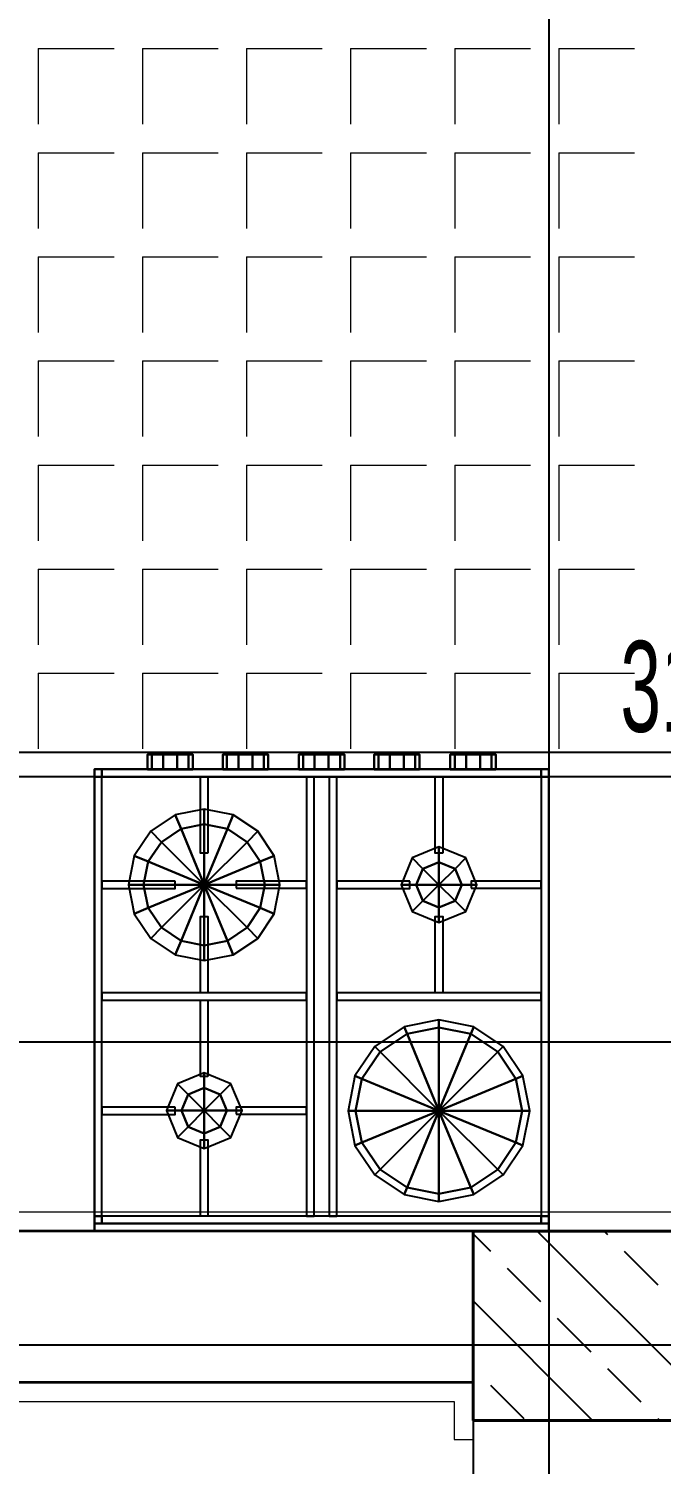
# Model space of a CAD drawing. Header units: inches. Extents: x -7543 to -822, y 102837 to 190349.
# Drawn here: x -831.62961 to -831.61291, y 102837.00227 to 102837.04019 of the extents above; entities that cross this region are included whole.
import ezdxf

# ---------------------------------------------------------------- set-up
doc = ezdxf.new("R2010")
doc.units = ezdxf.units.IN
doc.header["$MEASUREMENT"] = 0
doc.linetypes.add('DASHDOTX2', pattern=[2, 1, -0.5, 0, -0.5])
doc.layers.get('Defpoints').update_dxf_attribs({"lineweight": 25})
for name, color, linetype, lineweight in [('AKS', 1, 'Continuous', 25), ('ICOL', 55, 'Continuous', 25), ('İZ DÜŞÜM', 253, 'Continuous', 20), ('KOLON', 2, 'Continuous', 40), ('SIVA', 150, 'Continuous', 15), ('TARAMA', 8, 'Continuous', 25)]:
    doc.layers.add(name, color=color, linetype=linetype, lineweight=lineweight)
for name, color, linetype, lineweight, true_color in [('DUVAR', 7, 'Continuous', 35, 0xfc4642), ('PENCERE', 7, 'Continuous', 18, 0xffb360), ('TEFRİŞ', 7, 'Continuous', 25, 0x78462c)]:
    doc.layers.add(name, color=color, linetype=linetype, lineweight=lineweight, true_color=true_color)
doc.styles.add('OLCU', font='tromand.shx', dxfattribs={"width": 0.6, "height": 12})

msp = doc.modelspace()

# ---------------------------------------------------------------- linework, layer by layer
at = {"layer": 'AKS', "linetype": 'DASHDOTX2', "ltscale": 10}
for p, q in [((-831.615877, 102837.241781), (-831.615877, 102836.729325)), ((-831.698665, 102837.013431), (-831.328061, 102837.013431)), ((-831.698665, 102837.008431), (-831.328061, 102837.008431)), ((-831.698665, 102837.005431), (-831.328061, 102837.005431))]:
    msp.add_line(p, q, dxfattribs=at)
at = {"layer": 'Defpoints', "color": 4}
for p, q in [((-831.647878, 102837.004431), (-831.617877, 102837.004431)), ((-831.617877, 102837.004431), (-831.617877, 102836.966431))]:
    msp.add_line(p, q, dxfattribs=at)
at = {"layer": 'Defpoints', "color": 6}
for p, q in [((-831.647878, 102837.004431), (-831.617878, 102837.004431)), ((-831.617878, 102837.004431), (-831.617878, 102837.003431)), ((-831.617878, 102837.003431), (-831.575878, 102837.003431))]:
    msp.add_line(p, q, dxfattribs=at)
at = {"layer": 'DUVAR'}
for p, q in [((-831.617877, 102837.008431), (-831.643877, 102837.008431)), ((-831.617877, 102837.008431), (-831.643877, 102837.008431)), ((-831.617877, 102837.004431), (-831.651877, 102837.004431)), ((-831.617877, 102837.004431), (-831.643877, 102837.004431))]:
    msp.add_line(p, q, dxfattribs=at)
at = {"layer": 'ICOL'}
msp.add_line((-831.580877, 102837.021077), (-831.643877, 102837.021077), dxfattribs=at)
at = {"layer": 'İZ DÜŞÜM'}
for p, q in [((-831.629359, 102837.039669), (-831.629359, 102837.037669)), ((-831.629359, 102837.039669), (-831.627359, 102837.039669)), ((-831.626609, 102837.039669), (-831.626609, 102837.037669)), ((-831.626609, 102837.039669), (-831.624609, 102837.039669)), ((-831.623859, 102837.039669), (-831.623859, 102837.037669)), ((-831.623859, 102837.039669), (-831.621859, 102837.039669)), ((-831.621109, 102837.039669), (-831.621109, 102837.037669)), ((-831.621109, 102837.039669), (-831.619109, 102837.039669)), ((-831.618359, 102837.039669), (-831.618359, 102837.037669)), ((-831.618359, 102837.039669), (-831.616359, 102837.039669)), ((-831.615609, 102837.039669), (-831.615609, 102837.037669)), ((-831.615609, 102837.039669), (-831.613609, 102837.039669)), ((-831.629359, 102837.036919), (-831.629359, 102837.034919)), ((-831.629359, 102837.036919), (-831.627359, 102837.036919)), ((-831.626609, 102837.036919), (-831.626609, 102837.034919)), ((-831.626609, 102837.036919), (-831.624609, 102837.036919)), ((-831.623859, 102837.036919), (-831.623859, 102837.034919)), ((-831.623859, 102837.036919), (-831.621859, 102837.036919)), ((-831.621109, 102837.036919), (-831.621109, 102837.034919)), ((-831.621109, 102837.036919), (-831.619109, 102837.036919)), ((-831.618359, 102837.036919), (-831.618359, 102837.034919)), ((-831.618359, 102837.036919), (-831.616359, 102837.036919)), ((-831.615609, 102837.036919), (-831.615609, 102837.034919)), ((-831.615609, 102837.036919), (-831.613609, 102837.036919)), ((-831.629359, 102837.034169), (-831.629359, 102837.032169)), ((-831.629359, 102837.034169), (-831.627359, 102837.034169)), ((-831.626609, 102837.034169), (-831.626609, 102837.032169)), ((-831.626609, 102837.034169), (-831.624609, 102837.034169)), ((-831.623859, 102837.034169), (-831.623859, 102837.032169)), ((-831.623859, 102837.034169), (-831.621859, 102837.034169)), ((-831.621109, 102837.034169), (-831.621109, 102837.032169)), ((-831.621109, 102837.034169), (-831.619109, 102837.034169)), ((-831.618359, 102837.034169), (-831.618359, 102837.032169)), ((-831.618359, 102837.034169), (-831.616359, 102837.034169)), ((-831.615609, 102837.034169), (-831.615609, 102837.032169)), ((-831.615609, 102837.034169), (-831.613609, 102837.034169)), ((-831.629359, 102837.031419), (-831.629359, 102837.029419)), ((-831.629359, 102837.031419), (-831.627359, 102837.031419)), ((-831.626609, 102837.031419), (-831.626609, 102837.029419)), ((-831.626609, 102837.031419), (-831.624609, 102837.031419)), ((-831.623859, 102837.031419), (-831.623859, 102837.029419)), ((-831.623859, 102837.031419), (-831.621859, 102837.031419)), ((-831.621109, 102837.031419), (-831.621109, 102837.029419)), ((-831.621109, 102837.031419), (-831.619109, 102837.031419)), ((-831.618359, 102837.031419), (-831.618359, 102837.029419)), ((-831.618359, 102837.031419), (-831.616359, 102837.031419)), ((-831.615609, 102837.031419), (-831.615609, 102837.029419)), ((-831.615609, 102837.031419), (-831.613609, 102837.031419)), ((-831.629359, 102837.028669), (-831.629359, 102837.026669)), ((-831.629359, 102837.028669), (-831.627359, 102837.028669)), ((-831.626609, 102837.028669), (-831.626609, 102837.026669)), ((-831.626609, 102837.028669), (-831.624609, 102837.028669)), ((-831.623859, 102837.028669), (-831.623859, 102837.026669)), ((-831.623859, 102837.028669), (-831.621859, 102837.028669)), ((-831.621109, 102837.028669), (-831.621109, 102837.026669)), ((-831.621109, 102837.028669), (-831.619109, 102837.028669)), ((-831.618359, 102837.028669), (-831.618359, 102837.026669)), ((-831.618359, 102837.028669), (-831.616359, 102837.028669)), ((-831.615609, 102837.028669), (-831.615609, 102837.026669)), ((-831.615609, 102837.028669), (-831.613609, 102837.028669)), ((-831.629359, 102837.025919), (-831.629359, 102837.023919)), ((-831.629359, 102837.025919), (-831.627359, 102837.025919)), ((-831.626609, 102837.025919), (-831.626609, 102837.023919)), ((-831.626609, 102837.025919), (-831.624609, 102837.025919)), ((-831.623859, 102837.025919), (-831.623859, 102837.023919)), ((-831.623859, 102837.025919), (-831.621859, 102837.025919)), ((-831.621109, 102837.025919), (-831.621109, 102837.023919)), ((-831.621109, 102837.025919), (-831.619109, 102837.025919)), ((-831.618359, 102837.025919), (-831.618359, 102837.023919)), ((-831.618359, 102837.025919), (-831.616359, 102837.025919)), ((-831.615609, 102837.025919), (-831.615609, 102837.023919)), ((-831.615609, 102837.025919), (-831.613609, 102837.025919)), ((-831.629359, 102837.023169), (-831.629359, 102837.021169)), ((-831.629359, 102837.023169), (-831.627359, 102837.023169)), ((-831.626609, 102837.023169), (-831.626609, 102837.021169)), ((-831.626609, 102837.023169), (-831.624609, 102837.023169)), ((-831.623859, 102837.023169), (-831.623859, 102837.021169)), ((-831.623859, 102837.023169), (-831.621859, 102837.023169)), ((-831.621109, 102837.023169), (-831.621109, 102837.021169)), ((-831.621109, 102837.023169), (-831.619109, 102837.023169)), ((-831.618359, 102837.023169), (-831.618359, 102837.021169)), ((-831.618359, 102837.023169), (-831.616359, 102837.023169)), ((-831.615609, 102837.023169), (-831.615609, 102837.021169)), ((-831.615609, 102837.023169), (-831.613609, 102837.023169))]:
    msp.add_line(p, q, dxfattribs=at)
at = {"layer": 'KOLON'}
for p, q in [((-831.580877, 102837.008431), (-831.617877, 102837.008431)), ((-831.617877, 102837.008431), (-831.617877, 102837.003431)), ((-831.617877, 102837.003431), (-831.580877, 102837.003431))]:
    msp.add_line(p, q, dxfattribs=at)
at = {"layer": 'PENCERE'}
for p, q in [((-831.617877, 102837.003431), (-831.617877, 102836.967431)), ((-831.615877, 102837.003431), (-831.615877, 102836.967431))]:
    msp.add_line(p, q, dxfattribs=at)
at = {"layer": 'SIVA'}
for p, q in [((-831.617377, 102837.008931), (-831.643377, 102837.008931)), ((-831.581377, 102837.008931), (-831.618377, 102837.008931)), ((-831.652377, 102837.003931), (-831.618377, 102837.003931)), ((-831.618377, 102837.003931), (-831.618377, 102837.002931)), ((-831.618377, 102837.002931), (-831.617877, 102837.002931))]:
    msp.add_line(p, q, dxfattribs=at)
at = {"layer": 'TARAMA'}
for p, q in [((-831.617877, 102837.008357), (-831.61742, 102837.007899)), ((-831.616183, 102837.008431), (-831.611183, 102837.003431)), ((-831.614415, 102837.008431), (-831.614326, 102837.008341)), ((-831.613884, 102837.007899), (-831.613, 102837.007016)), ((-831.616978, 102837.007457), (-831.616094, 102837.006574)), ((-831.617877, 102837.00659), (-831.614719, 102837.003431)), ((-831.615652, 102837.006132), (-831.614768, 102837.005248)), ((-831.617877, 102837.004822), (-831.617861, 102837.004806)), ((-831.614326, 102837.004806), (-831.613442, 102837.003922)), ((-831.61742, 102837.004364), (-831.616536, 102837.00348)), ((-831.613, 102837.00348), (-831.612951, 102837.003431))]:
    msp.add_line(p, q, dxfattribs=at)
at = {"layer": 'TEFRİŞ'}
msp.add_line((-831.579428, 102837.020431), (-831.643877, 102837.020431), dxfattribs=at)
for points in [[(-831.62636, 102837.021025, -0.001645), (-831.626474, 102837.021025, -0.001998), (-831.625874, 102837.021023, -0.001998)], [(-831.626474, 102837.021025, -0.001998), (-831.62636, 102837.021025, -0.002351), (-831.625874, 102837.021023, -0.001998)], [(-831.62636, 102837.020623, -0.001645), (-831.626474, 102837.020623, -0.001998), (-831.626474, 102837.021023, -0.001998), (-831.62636, 102837.021023, -0.001645)], [(-831.626474, 102837.020623, -0.001998), (-831.62636, 102837.020623, -0.002351), (-831.62636, 102837.021023, -0.002351), (-831.626474, 102837.021023, -0.001998)], [(-831.62606, 102837.021025, -0.001427), (-831.62636, 102837.021025, -0.001645), (-831.625874, 102837.021023, -0.001998)], [(-831.62636, 102837.021025, -0.002351), (-831.62606, 102837.021025, -0.002569), (-831.625874, 102837.021023, -0.001998)], [(-831.62606, 102837.020623, -0.001427), (-831.62636, 102837.020623, -0.001645), (-831.62636, 102837.021023, -0.001645), (-831.62606, 102837.021023, -0.001427)], [(-831.62636, 102837.020623, -0.002351), (-831.62606, 102837.020623, -0.002569), (-831.62606, 102837.021023, -0.002569), (-831.62636, 102837.021023, -0.002351)], [(-831.625689, 102837.021025, -0.001427), (-831.62606, 102837.021025, -0.001427), (-831.625874, 102837.021023, -0.001998)], [(-831.62606, 102837.021025, -0.002569), (-831.625689, 102837.021025, -0.002569), (-831.625874, 102837.021023, -0.001998)], [(-831.625689, 102837.020623, -0.001427), (-831.62606, 102837.020623, -0.001427), (-831.62606, 102837.021023, -0.001427), (-831.625689, 102837.021023, -0.001427)], [(-831.62606, 102837.020623, -0.002569), (-831.625689, 102837.020623, -0.002569), (-831.625689, 102837.021023, -0.002569), (-831.62606, 102837.021023, -0.002569)], [(-831.625274, 102837.021025, -0.001998), (-831.625389, 102837.021025, -0.001645), (-831.625874, 102837.021023, -0.001998)], [(-831.625389, 102837.021025, -0.001645), (-831.625689, 102837.021025, -0.001427), (-831.625874, 102837.021023, -0.001998)], [(-831.625689, 102837.021025, -0.002569), (-831.625389, 102837.021025, -0.002351), (-831.625874, 102837.021023, -0.001998)], [(-831.625389, 102837.021025, -0.002351), (-831.625274, 102837.021025, -0.001998), (-831.625874, 102837.021023, -0.001998)], [(-831.625389, 102837.020623, -0.001645), (-831.625689, 102837.020623, -0.001427), (-831.625689, 102837.021023, -0.001427), (-831.625389, 102837.021023, -0.001645)], [(-831.625689, 102837.020623, -0.002569), (-831.625389, 102837.020623, -0.002351), (-831.625389, 102837.021023, -0.002351), (-831.625689, 102837.021023, -0.002569)], [(-831.625274, 102837.020623, -0.001998), (-831.625389, 102837.020623, -0.001645), (-831.625389, 102837.021023, -0.001645), (-831.625274, 102837.021023, -0.001998)], [(-831.625389, 102837.020623, -0.002351), (-831.625274, 102837.020623, -0.001998), (-831.625274, 102837.021023, -0.001998), (-831.625389, 102837.021023, -0.002351)], [(-831.624375, 102837.021025, -0.001645), (-831.624489, 102837.021025, -0.001998), (-831.623889, 102837.021023, -0.001998)], [(-831.624489, 102837.021025, -0.001998), (-831.624375, 102837.021025, -0.002351), (-831.623889, 102837.021023, -0.001998)], [(-831.624375, 102837.020623, -0.001645), (-831.624489, 102837.020623, -0.001998), (-831.624489, 102837.021023, -0.001998), (-831.624375, 102837.021023, -0.001645)], [(-831.624489, 102837.020623, -0.001998), (-831.624375, 102837.020623, -0.002351), (-831.624375, 102837.021023, -0.002351), (-831.624489, 102837.021023, -0.001998)], [(-831.624075, 102837.021025, -0.001427), (-831.624375, 102837.021025, -0.001645), (-831.623889, 102837.021023, -0.001998)], [(-831.624375, 102837.021025, -0.002351), (-831.624075, 102837.021025, -0.002569), (-831.623889, 102837.021023, -0.001998)], [(-831.624075, 102837.020623, -0.001427), (-831.624375, 102837.020623, -0.001645), (-831.624375, 102837.021023, -0.001645), (-831.624075, 102837.021023, -0.001427)], [(-831.624375, 102837.020623, -0.002351), (-831.624075, 102837.020623, -0.002569), (-831.624075, 102837.021023, -0.002569), (-831.624375, 102837.021023, -0.002351)], [(-831.623704, 102837.021025, -0.001427), (-831.624075, 102837.021025, -0.001427), (-831.623889, 102837.021023, -0.001998)], [(-831.624075, 102837.021025, -0.002569), (-831.623704, 102837.021025, -0.002569), (-831.623889, 102837.021023, -0.001998)], [(-831.623704, 102837.020623, -0.001427), (-831.624075, 102837.020623, -0.001427), (-831.624075, 102837.021023, -0.001427), (-831.623704, 102837.021023, -0.001427)], [(-831.624075, 102837.020623, -0.002569), (-831.623704, 102837.020623, -0.002569), (-831.623704, 102837.021023, -0.002569), (-831.624075, 102837.021023, -0.002569)], [(-831.623289, 102837.021025, -0.001998), (-831.623404, 102837.021025, -0.001645), (-831.623889, 102837.021023, -0.001998)], [(-831.623404, 102837.021025, -0.001645), (-831.623704, 102837.021025, -0.001427), (-831.623889, 102837.021023, -0.001998)], [(-831.623704, 102837.021025, -0.002569), (-831.623404, 102837.021025, -0.002351), (-831.623889, 102837.021023, -0.001998)], [(-831.623404, 102837.021025, -0.002351), (-831.623289, 102837.021025, -0.001998), (-831.623889, 102837.021023, -0.001998)], [(-831.623404, 102837.020623, -0.001645), (-831.623704, 102837.020623, -0.001427), (-831.623704, 102837.021023, -0.001427), (-831.623404, 102837.021023, -0.001645)], [(-831.623704, 102837.020623, -0.002569), (-831.623404, 102837.020623, -0.002351), (-831.623404, 102837.021023, -0.002351), (-831.623704, 102837.021023, -0.002569)], [(-831.623289, 102837.020623, -0.001998), (-831.623404, 102837.020623, -0.001645), (-831.623404, 102837.021023, -0.001645), (-831.623289, 102837.021023, -0.001998)], [(-831.623404, 102837.020623, -0.002351), (-831.623289, 102837.020623, -0.001998), (-831.623289, 102837.021023, -0.001998), (-831.623404, 102837.021023, -0.002351)], [(-831.622361, 102837.021025, -0.001645), (-831.622475, 102837.021025, -0.001998), (-831.621875, 102837.021023, -0.001998)], [(-831.622475, 102837.021025, -0.001998), (-831.622361, 102837.021025, -0.002351), (-831.621875, 102837.021023, -0.001998)], [(-831.622361, 102837.020623, -0.001645), (-831.622475, 102837.020623, -0.001998), (-831.622475, 102837.021023, -0.001998), (-831.622361, 102837.021023, -0.001645)], [(-831.622475, 102837.020623, -0.001998), (-831.622361, 102837.020623, -0.002351), (-831.622361, 102837.021023, -0.002351), (-831.622475, 102837.021023, -0.001998)], [(-831.622061, 102837.021025, -0.001427), (-831.622361, 102837.021025, -0.001645), (-831.621875, 102837.021023, -0.001998)], [(-831.622361, 102837.021025, -0.002351), (-831.622061, 102837.021025, -0.002569), (-831.621875, 102837.021023, -0.001998)], [(-831.622061, 102837.020623, -0.001427), (-831.622361, 102837.020623, -0.001645), (-831.622361, 102837.021023, -0.001645), (-831.622061, 102837.021023, -0.001427)], [(-831.622361, 102837.020623, -0.002351), (-831.622061, 102837.020623, -0.002569), (-831.622061, 102837.021023, -0.002569), (-831.622361, 102837.021023, -0.002351)], [(-831.62169, 102837.021025, -0.001427), (-831.622061, 102837.021025, -0.001427), (-831.621875, 102837.021023, -0.001998)], [(-831.622061, 102837.021025, -0.002569), (-831.62169, 102837.021025, -0.002569), (-831.621875, 102837.021023, -0.001998)], [(-831.62169, 102837.020623, -0.001427), (-831.622061, 102837.020623, -0.001427), (-831.622061, 102837.021023, -0.001427), (-831.62169, 102837.021023, -0.001427)], [(-831.622061, 102837.020623, -0.002569), (-831.62169, 102837.020623, -0.002569), (-831.62169, 102837.021023, -0.002569), (-831.622061, 102837.021023, -0.002569)], [(-831.621275, 102837.021025, -0.001998), (-831.62139, 102837.021025, -0.001645), (-831.621875, 102837.021023, -0.001998)], [(-831.62139, 102837.021025, -0.001645), (-831.62169, 102837.021025, -0.001427), (-831.621875, 102837.021023, -0.001998)], [(-831.62169, 102837.021025, -0.002569), (-831.62139, 102837.021025, -0.002351), (-831.621875, 102837.021023, -0.001998)], [(-831.62139, 102837.021025, -0.002351), (-831.621275, 102837.021025, -0.001998), (-831.621875, 102837.021023, -0.001998)], [(-831.62139, 102837.020623, -0.001645), (-831.62169, 102837.020623, -0.001427), (-831.62169, 102837.021023, -0.001427), (-831.62139, 102837.021023, -0.001645)], [(-831.62169, 102837.020623, -0.002569), (-831.62139, 102837.020623, -0.002351), (-831.62139, 102837.021023, -0.002351), (-831.62169, 102837.021023, -0.002569)], [(-831.621275, 102837.020623, -0.001998), (-831.62139, 102837.020623, -0.001645), (-831.62139, 102837.021023, -0.001645), (-831.621275, 102837.021023, -0.001998)], [(-831.62139, 102837.020623, -0.002351), (-831.621275, 102837.020623, -0.001998), (-831.621275, 102837.021023, -0.001998), (-831.62139, 102837.021023, -0.002351)], [(-831.620376, 102837.021025, -0.001645), (-831.620491, 102837.021025, -0.001998), (-831.619891, 102837.021023, -0.001998)], [(-831.620491, 102837.021025, -0.001998), (-831.620376, 102837.021025, -0.002351), (-831.619891, 102837.021023, -0.001998)], [(-831.620376, 102837.020623, -0.001645), (-831.620491, 102837.020623, -0.001998), (-831.620491, 102837.021023, -0.001998), (-831.620376, 102837.021023, -0.001645)], [(-831.620491, 102837.020623, -0.001998), (-831.620376, 102837.020623, -0.002351), (-831.620376, 102837.021023, -0.002351), (-831.620491, 102837.021023, -0.001998)], [(-831.620076, 102837.021025, -0.001427), (-831.620376, 102837.021025, -0.001645), (-831.619891, 102837.021023, -0.001998)], [(-831.620376, 102837.021025, -0.002351), (-831.620076, 102837.021025, -0.002569), (-831.619891, 102837.021023, -0.001998)], [(-831.620076, 102837.020623, -0.001427), (-831.620376, 102837.020623, -0.001645), (-831.620376, 102837.021023, -0.001645), (-831.620076, 102837.021023, -0.001427)], [(-831.620376, 102837.020623, -0.002351), (-831.620076, 102837.020623, -0.002569), (-831.620076, 102837.021023, -0.002569), (-831.620376, 102837.021023, -0.002351)], [(-831.619705, 102837.021025, -0.001427), (-831.620076, 102837.021025, -0.001427), (-831.619891, 102837.021023, -0.001998)], [(-831.620076, 102837.021025, -0.002569), (-831.619705, 102837.021025, -0.002569), (-831.619891, 102837.021023, -0.001998)], [(-831.619705, 102837.020623, -0.001427), (-831.620076, 102837.020623, -0.001427), (-831.620076, 102837.021023, -0.001427), (-831.619705, 102837.021023, -0.001427)], [(-831.620076, 102837.020623, -0.002569), (-831.619705, 102837.020623, -0.002569), (-831.619705, 102837.021023, -0.002569), (-831.620076, 102837.021023, -0.002569)], [(-831.619291, 102837.021025, -0.001998), (-831.619405, 102837.021025, -0.001645), (-831.619891, 102837.021023, -0.001998)], [(-831.619405, 102837.021025, -0.001645), (-831.619705, 102837.021025, -0.001427), (-831.619891, 102837.021023, -0.001998)], [(-831.619705, 102837.021025, -0.002569), (-831.619405, 102837.021025, -0.002351), (-831.619891, 102837.021023, -0.001998)], [(-831.619405, 102837.021025, -0.002351), (-831.619291, 102837.021025, -0.001998), (-831.619891, 102837.021023, -0.001998)], [(-831.619405, 102837.020623, -0.001645), (-831.619705, 102837.020623, -0.001427), (-831.619705, 102837.021023, -0.001427), (-831.619405, 102837.021023, -0.001645)], [(-831.619705, 102837.020623, -0.002569), (-831.619405, 102837.020623, -0.002351), (-831.619405, 102837.021023, -0.002351), (-831.619705, 102837.021023, -0.002569)], [(-831.619291, 102837.020623, -0.001998), (-831.619405, 102837.020623, -0.001645), (-831.619405, 102837.021023, -0.001645), (-831.619291, 102837.021023, -0.001998)], [(-831.619405, 102837.020623, -0.002351), (-831.619291, 102837.020623, -0.001998), (-831.619291, 102837.021023, -0.001998), (-831.619405, 102837.021023, -0.002351)], [(-831.618362, 102837.021025, -0.001645), (-831.618477, 102837.021025, -0.001998), (-831.617877, 102837.021023, -0.001998)], [(-831.618477, 102837.021025, -0.001998), (-831.618362, 102837.021025, -0.002351), (-831.617877, 102837.021023, -0.001998)], [(-831.618362, 102837.020623, -0.001645), (-831.618477, 102837.020623, -0.001998), (-831.618477, 102837.021023, -0.001998), (-831.618362, 102837.021023, -0.001645)], [(-831.618477, 102837.020623, -0.001998), (-831.618362, 102837.020623, -0.002351), (-831.618362, 102837.021023, -0.002351), (-831.618477, 102837.021023, -0.001998)], [(-831.618062, 102837.021025, -0.001427), (-831.618362, 102837.021025, -0.001645), (-831.617877, 102837.021023, -0.001998)], [(-831.618362, 102837.021025, -0.002351), (-831.618062, 102837.021025, -0.002569), (-831.617877, 102837.021023, -0.001998)], [(-831.618062, 102837.020623, -0.001427), (-831.618362, 102837.020623, -0.001645), (-831.618362, 102837.021023, -0.001645), (-831.618062, 102837.021023, -0.001427)], [(-831.618362, 102837.020623, -0.002351), (-831.618062, 102837.020623, -0.002569), (-831.618062, 102837.021023, -0.002569), (-831.618362, 102837.021023, -0.002351)], [(-831.617691, 102837.021025, -0.001427), (-831.618062, 102837.021025, -0.001427), (-831.617877, 102837.021023, -0.001998)], [(-831.618062, 102837.021025, -0.002569), (-831.617691, 102837.021025, -0.002569), (-831.617877, 102837.021023, -0.001998)], [(-831.617691, 102837.020623, -0.001427), (-831.618062, 102837.020623, -0.001427), (-831.618062, 102837.021023, -0.001427), (-831.617691, 102837.021023, -0.001427)], [(-831.618062, 102837.020623, -0.002569), (-831.617691, 102837.020623, -0.002569), (-831.617691, 102837.021023, -0.002569), (-831.618062, 102837.021023, -0.002569)], [(-831.617277, 102837.021025, -0.001998), (-831.617391, 102837.021025, -0.001645), (-831.617877, 102837.021023, -0.001998)], [(-831.617391, 102837.021025, -0.001645), (-831.617691, 102837.021025, -0.001427), (-831.617877, 102837.021023, -0.001998)], [(-831.617691, 102837.021025, -0.002569), (-831.617391, 102837.021025, -0.002351), (-831.617877, 102837.021023, -0.001998)], [(-831.617391, 102837.021025, -0.002351), (-831.617277, 102837.021025, -0.001998), (-831.617877, 102837.021023, -0.001998)], [(-831.617391, 102837.020623, -0.001645), (-831.617691, 102837.020623, -0.001427), (-831.617691, 102837.021023, -0.001427), (-831.617391, 102837.021023, -0.001645)], [(-831.617691, 102837.020623, -0.002569), (-831.617391, 102837.020623, -0.002351), (-831.617391, 102837.021023, -0.002351), (-831.617691, 102837.021023, -0.002569)], [(-831.617277, 102837.020623, -0.001998), (-831.617391, 102837.020623, -0.001645), (-831.617391, 102837.021023, -0.001645), (-831.617277, 102837.021023, -0.001998)], [(-831.617391, 102837.020623, -0.002351), (-831.617277, 102837.020623, -0.001998), (-831.617277, 102837.021023, -0.001998), (-831.617391, 102837.021023, -0.002351)], [(-831.615877, 102837.020631, 0.0004), (-831.627877, 102837.020631, 0.0004), (-831.627877, 102837.020431, 0.0004), (-831.615877, 102837.020431, 0.0004)], [(-831.615877, 102837.020631, -0.0041), (-831.615877, 102837.020631, -0.0039), (-831.627877, 102837.020631, -0.0039), (-831.627877, 102837.020631, -0.0041)], [(-831.615877, 102837.020631, -0.0011), (-831.615877, 102837.020631, -0.0009), (-831.627877, 102837.020631, -0.0009), (-831.627877, 102837.020631, -0.0011)], [(-831.627877, 102837.020631), (-831.627877, 102837.020631, -0.001), (-831.615877, 102837.020631, -0.001), (-831.615877, 102837.020631)], [(-831.627877, 102837.020631, -0.001), (-831.627877, 102837.020631, -0.001), (-831.615877, 102837.020631, -0.001)], [(-831.615877, 102837.008631, -0.001), (-831.615877, 102837.020631, -0.001), (-831.627877, 102837.020631, -0.001), (-831.627877, 102837.008631, -0.001)], [(-831.627877, 102837.008631, -0.001), (-831.627877, 102837.020631, -0.001), (-831.627877, 102837.020631), (-831.627877, 102837.008631)], [(-831.627877, 102837.008631), (-831.627877, 102837.020631), (-831.615877, 102837.020631), (-831.615877, 102837.008631)], [(-831.627877, 102837.020631, -0.001), (-831.627877, 102837.020631, -0.004), (-831.615877, 102837.020631, -0.004), (-831.615877, 102837.020631, -0.001)], [(-831.627877, 102837.020631, -0.004), (-831.627877, 102837.020631, -0.004), (-831.615877, 102837.020631, -0.004)], [(-831.615877, 102837.008631, -0.004), (-831.615877, 102837.020631, -0.004), (-831.627877, 102837.020631, -0.004), (-831.627877, 102837.008631, -0.004)], [(-831.627877, 102837.008631, -0.004), (-831.627877, 102837.020631, -0.004), (-831.627877, 102837.020631, -0.001), (-831.627877, 102837.008631, -0.001)], [(-831.627877, 102837.008631, -0.001), (-831.627877, 102837.020631, -0.001), (-831.615877, 102837.020631, -0.001), (-831.615877, 102837.008631, -0.001)], [(-831.627877, 102837.020631, -0.016), (-831.627877, 102837.020631, -0.017), (-831.615877, 102837.020631, -0.017), (-831.615877, 102837.020631, -0.016)], [(-831.627877, 102837.020631, -0.017), (-831.627877, 102837.020631, -0.017), (-831.615877, 102837.020631, -0.017)], [(-831.615877, 102837.008631, -0.017), (-831.615877, 102837.020631, -0.017), (-831.627877, 102837.020631, -0.017), (-831.627877, 102837.008631, -0.017)], [(-831.627877, 102837.008631, -0.017), (-831.627877, 102837.020631, -0.017), (-831.627877, 102837.020631, -0.016), (-831.627877, 102837.008631, -0.016)], [(-831.627877, 102837.008631, -0.016), (-831.627877, 102837.020631, -0.016), (-831.615877, 102837.020631, -0.016), (-831.615877, 102837.008631, -0.016)], [(-831.627877, 102837.020631, -0.004), (-831.627877, 102837.020631, -0.016), (-831.615877, 102837.020631, -0.016), (-831.615877, 102837.020631, -0.004)], [(-831.627877, 102837.020631, -0.016), (-831.627877, 102837.020631, -0.016), (-831.615877, 102837.020631, -0.016)], [(-831.615877, 102837.008631, -0.016), (-831.615877, 102837.020631, -0.016), (-831.627877, 102837.020631, -0.016), (-831.627877, 102837.008631, -0.016)], [(-831.627877, 102837.008631, -0.016), (-831.627877, 102837.020631, -0.016), (-831.627877, 102837.020631, -0.004), (-831.627877, 102837.008631, -0.004)], [(-831.627877, 102837.008631, -0.004), (-831.627877, 102837.020631, -0.004), (-831.615877, 102837.020631, -0.004), (-831.615877, 102837.008631, -0.004)], [(-831.627877, 102837.020631, 0.0004), (-831.627877, 102837.020631), (-831.627677, 102837.020631), (-831.627677, 102837.020631, 0.0004)], [(-831.627877, 102837.020631), (-831.627877, 102837.020631), (-831.627677, 102837.020631)], [(-831.627677, 102837.020431), (-831.627677, 102837.020631), (-831.627877, 102837.020631), (-831.627877, 102837.020431)], [(-831.627877, 102837.020431), (-831.627877, 102837.020631), (-831.627877, 102837.020631, 0.0004), (-831.627877, 102837.020431, 0.0004)], [(-831.627877, 102837.020431, 0.0004), (-831.627877, 102837.020631, 0.0004), (-831.627677, 102837.020631, 0.0004), (-831.627677, 102837.020431, 0.0004)], [(-831.627677, 102837.020431, 0.0004), (-831.627877, 102837.020431, 0.0004), (-831.627877, 102837.008831, 0.0004), (-831.627677, 102837.008831, 0.0004)], [(-831.627677, 102837.020431, 0.0004), (-831.627677, 102837.020431), (-831.627877, 102837.020431), (-831.627877, 102837.020431, 0.0004)], [(-831.627877, 102837.020431, 0.0004), (-831.627877, 102837.020431), (-831.627877, 102837.020431, 0.0004)], [(-831.627877, 102837.020431, 0.0004), (-831.627877, 102837.020431, 0.0004), (-831.627677, 102837.020431, 0.0004)], [(-831.627677, 102837.020631, 0.0004), (-831.627677, 102837.020631), (-831.627677, 102837.020431), (-831.627677, 102837.020431, 0.0004)], [(-831.627677, 102837.020631), (-831.627677, 102837.020631), (-831.627677, 102837.020631), (-831.627677, 102837.020431)], [(-831.624877, 102837.018418, 0.0004), (-831.625078, 102837.018418, 0.0004), (-831.625078, 102837.020431, 0.0004), (-831.624877, 102837.020431, 0.0004)], [(-831.622077, 102837.020431, 0.0004), (-831.622277, 102837.020431, 0.0004), (-831.622277, 102837.008831, 0.0004), (-831.622077, 102837.008831, 0.0004)], [(-831.621477, 102837.020431, 0.0004), (-831.621677, 102837.020431, 0.0004), (-831.621677, 102837.008831, 0.0004), (-831.621477, 102837.008831, 0.0004)], [(-831.618677, 102837.018418, 0.0004), (-831.618878, 102837.018418, 0.0004), (-831.618878, 102837.020431, 0.0004), (-831.618677, 102837.020431, 0.0004)], [(-831.616077, 102837.020631, 0.0004), (-831.616077, 102837.020631), (-831.615877, 102837.020631), (-831.615877, 102837.020631, 0.0004)], [(-831.616077, 102837.020631), (-831.616077, 102837.020631), (-831.615877, 102837.020631)], [(-831.615877, 102837.020431), (-831.615877, 102837.020631), (-831.616077, 102837.020631), (-831.616077, 102837.020431)], [(-831.616077, 102837.020431), (-831.616077, 102837.020631), (-831.616077, 102837.020631, 0.0004), (-831.616077, 102837.020431, 0.0004)], [(-831.616077, 102837.020431, 0.0004), (-831.616077, 102837.020631, 0.0004), (-831.615877, 102837.020631, 0.0004), (-831.615877, 102837.020431, 0.0004)], [(-831.615877, 102837.020431, 0.0004), (-831.616077, 102837.020431, 0.0004), (-831.616077, 102837.008831, 0.0004), (-831.615877, 102837.008831, 0.0004)], [(-831.615877, 102837.020431, 0.0004), (-831.615877, 102837.020431), (-831.616077, 102837.020431), (-831.616077, 102837.020431, 0.0004)], [(-831.616077, 102837.020431, 0.0004), (-831.616077, 102837.020431), (-831.616077, 102837.020431, 0.0004)], [(-831.616077, 102837.020431, 0.0004), (-831.616077, 102837.020431, 0.0004), (-831.615877, 102837.020431, 0.0004)], [(-831.615877, 102837.020631), (-831.615877, 102837.020631, -0.001), (-831.615877, 102837.008631, -0.001), (-831.615877, 102837.008631)], [(-831.615877, 102837.020631, -0.001), (-831.615877, 102837.020631, -0.001), (-831.615877, 102837.020631, -0.001), (-831.615877, 102837.008631, -0.001)], [(-831.615877, 102837.020631, -0.001), (-831.615877, 102837.020631, -0.004), (-831.615877, 102837.008631, -0.004), (-831.615877, 102837.008631, -0.001)], [(-831.615877, 102837.020631, -0.004), (-831.615877, 102837.020631, -0.004), (-831.615877, 102837.020631, -0.004), (-831.615877, 102837.008631, -0.004)], [(-831.615877, 102837.020631, -0.016), (-831.615877, 102837.020631, -0.017), (-831.615877, 102837.008631, -0.017), (-831.615877, 102837.008631, -0.016)], [(-831.615877, 102837.020631, -0.017), (-831.615877, 102837.020631, -0.017), (-831.615877, 102837.020631, -0.017), (-831.615877, 102837.008631, -0.017)], [(-831.615877, 102837.020631, -0.004), (-831.615877, 102837.020631, -0.016), (-831.615877, 102837.008631, -0.016), (-831.615877, 102837.008631, -0.004)], [(-831.615877, 102837.020631, -0.016), (-831.615877, 102837.020631, -0.016), (-831.615877, 102837.020631, -0.016), (-831.615877, 102837.008631, -0.016)], [(-831.615877, 102837.020631, 0.0004), (-831.615877, 102837.020631), (-831.615877, 102837.020431), (-831.615877, 102837.020431, 0.0004)], [(-831.615877, 102837.020631), (-831.615877, 102837.020631), (-831.615877, 102837.020631), (-831.615877, 102837.020431)], [(-831.624976, 102837.01958, 0), (-831.625741, 102837.019428, 0), (-831.625588, 102837.019058, 0.0004), (-831.624976, 102837.01918, 0.0004)], [(-831.624211, 102837.019428, 0), (-831.624976, 102837.01958, 0), (-831.624976, 102837.01918, 0.0004), (-831.624364, 102837.019058, 0.0004)], [(-831.625741, 102837.019428, 0), (-831.62639, 102837.018994, 0), (-831.626107, 102837.018711, 0.0004), (-831.625588, 102837.019058, 0.0004)], [(-831.624976, 102837.01918, 0.000398), (-831.625588, 102837.019058, 0.000398), (-831.624976, 102837.01758, 0.0004)], [(-831.624364, 102837.019058, 0.000398), (-831.624976, 102837.01918, 0.000398), (-831.624976, 102837.01758, 0.0004)], [(-831.623562, 102837.018994, 0), (-831.624211, 102837.019428, 0), (-831.624364, 102837.019058, 0.0004), (-831.623845, 102837.018711, 0.0004)], [(-831.62639, 102837.018994, 0), (-831.626824, 102837.018345, 0), (-831.626454, 102837.018192, 0.0004), (-831.626107, 102837.018711, 0.0004)], [(-831.625588, 102837.019058, 0.000398), (-831.626107, 102837.018711, 0.000398), (-831.624976, 102837.01758, 0.0004)], [(-831.623845, 102837.018711, 0.000398), (-831.624364, 102837.019058, 0.000398), (-831.624976, 102837.01758, 0.0004)], [(-831.623128, 102837.018345, 0), (-831.623562, 102837.018994, 0), (-831.623845, 102837.018711, 0.0004), (-831.623498, 102837.018192, 0.0004)], [(-831.626107, 102837.018711, 0.000398), (-831.626454, 102837.018192, 0.000398), (-831.624976, 102837.01758, 0.0004)], [(-831.623498, 102837.018192, 0.000398), (-831.623845, 102837.018711, 0.000398), (-831.624976, 102837.01758, 0.0004)], [(-831.618777, 102837.018581), (-831.619484, 102837.018289), (-831.619201, 102837.018006, 0.0004), (-831.618777, 102837.018181, 0.0004)], [(-831.61807, 102837.018289), (-831.618777, 102837.018581), (-831.618777, 102837.018181, 0.0004), (-831.618353, 102837.018006, 0.0004)], [(-831.626824, 102837.018345, 0), (-831.626976, 102837.01758, 0), (-831.626576, 102837.01758, 0.0004), (-831.626454, 102837.018192, 0.0004)], [(-831.626454, 102837.018192, 0.000398), (-831.626576, 102837.01758, 0.000398), (-831.624976, 102837.01758, 0.0004)], [(-831.623376, 102837.01758, 0.000398), (-831.623498, 102837.018192, 0.000398), (-831.624976, 102837.01758, 0.0004)], [(-831.622976, 102837.01758, 0), (-831.623128, 102837.018345, 0), (-831.623498, 102837.018192, 0.0004), (-831.623376, 102837.01758, 0.0004)], [(-831.619484, 102837.018289), (-831.619777, 102837.017581), (-831.619377, 102837.017581, 0.0004), (-831.619201, 102837.018006, 0.0004)], [(-831.618777, 102837.018181, 0.0004), (-831.619201, 102837.018006, 0.0004), (-831.618777, 102837.017581, 0.000402)], [(-831.618353, 102837.018006, 0.0004), (-831.618777, 102837.018181, 0.0004), (-831.618777, 102837.017581, 0.000402)], [(-831.617777, 102837.017581), (-831.61807, 102837.018289), (-831.618353, 102837.018006, 0.0004), (-831.618177, 102837.017581, 0.0004)], [(-831.625746, 102837.017677, 0.0004), (-831.627677, 102837.017677, 0.0004), (-831.627677, 102837.017484, 0.0004), (-831.625746, 102837.017484, 0.0004)], [(-831.62413, 102837.017488, 0.0004), (-831.622277, 102837.017488, 0.0004), (-831.622277, 102837.017673, 0.0004), (-831.62413, 102837.017673, 0.0004)], [(-831.619546, 102837.017677, 0.0004), (-831.621477, 102837.017677, 0.0004), (-831.621477, 102837.017484, 0.0004), (-831.619546, 102837.017484, 0.0004)], [(-831.619201, 102837.018006, 0.0004), (-831.619377, 102837.017581, 0.0004), (-831.618777, 102837.017581, 0.000402)], [(-831.618177, 102837.017581, 0.0004), (-831.618353, 102837.018006, 0.0004), (-831.618777, 102837.017581, 0.000402)], [(-831.61793, 102837.017488, 0.0004), (-831.616077, 102837.017488, 0.0004), (-831.616077, 102837.017673, 0.0004), (-831.61793, 102837.017673, 0.0004)], [(-831.626976, 102837.01758, 0), (-831.626824, 102837.016815, 0), (-831.626454, 102837.016968, 0.0004), (-831.626576, 102837.01758, 0.0004)], [(-831.626576, 102837.01758, 0.000398), (-831.626454, 102837.016968, 0.000398), (-831.624976, 102837.01758, 0.0004)], [(-831.626454, 102837.016968, 0.000398), (-831.626107, 102837.016449, 0.000398), (-831.624976, 102837.01758, 0.0004)], [(-831.626107, 102837.016449, 0.000398), (-831.625588, 102837.016102, 0.000398), (-831.624976, 102837.01758, 0.0004)], [(-831.625588, 102837.016102, 0.000398), (-831.624976, 102837.01598, 0.000398), (-831.624976, 102837.01758, 0.0004)], [(-831.624976, 102837.01598, 0.000398), (-831.624364, 102837.016102, 0.000398), (-831.624976, 102837.01758, 0.0004)], [(-831.624364, 102837.016102, 0.000398), (-831.623845, 102837.016449, 0.000398), (-831.624976, 102837.01758, 0.0004)], [(-831.623845, 102837.016449, 0.000398), (-831.623498, 102837.016968, 0.000398), (-831.624976, 102837.01758, 0.0004)], [(-831.623498, 102837.016968, 0.000398), (-831.623376, 102837.01758, 0.000398), (-831.624976, 102837.01758, 0.0004)], [(-831.623128, 102837.016815, 0), (-831.622976, 102837.01758, 0), (-831.623376, 102837.01758, 0.0004), (-831.623498, 102837.016968, 0.0004)], [(-831.619777, 102837.017581), (-831.619484, 102837.016874), (-831.619201, 102837.017157, 0.0004), (-831.619377, 102837.017581, 0.0004)], [(-831.619377, 102837.017581, 0.0004), (-831.619201, 102837.017157, 0.0004), (-831.618777, 102837.017581, 0.000402)], [(-831.619201, 102837.017157, 0.0004), (-831.618777, 102837.016981, 0.0004), (-831.618777, 102837.017581, 0.000402)], [(-831.618777, 102837.016981, 0.0004), (-831.618353, 102837.017157, 0.0004), (-831.618777, 102837.017581, 0.000402)], [(-831.618353, 102837.017157, 0.0004), (-831.618177, 102837.017581, 0.0004), (-831.618777, 102837.017581, 0.000402)], [(-831.61807, 102837.016874), (-831.617777, 102837.017581), (-831.618177, 102837.017581, 0.0004), (-831.618353, 102837.017157, 0.0004)], [(-831.626824, 102837.016815, 0), (-831.62639, 102837.016166, 0), (-831.626107, 102837.016449, 0.0004), (-831.626454, 102837.016968, 0.0004)], [(-831.623562, 102837.016166, 0), (-831.623128, 102837.016815, 0), (-831.623498, 102837.016968, 0.0004), (-831.623845, 102837.016449, 0.0004)], [(-831.619484, 102837.016874), (-831.618777, 102837.016581), (-831.618777, 102837.016981, 0.0004), (-831.619201, 102837.017157, 0.0004)], [(-831.618777, 102837.016581), (-831.61807, 102837.016874), (-831.618353, 102837.017157, 0.0004), (-831.618777, 102837.016981, 0.0004)], [(-831.624877, 102837.014731, 0.0004), (-831.625078, 102837.014731, 0.0004), (-831.625078, 102837.016743, 0.0004), (-831.624877, 102837.016743, 0.0004)], [(-831.618677, 102837.014731, 0.0004), (-831.618878, 102837.014731, 0.0004), (-831.618878, 102837.016743, 0.0004), (-831.618677, 102837.016743, 0.0004)], [(-831.62639, 102837.016166, 0), (-831.625741, 102837.015732, 0), (-831.625588, 102837.016102, 0.0004), (-831.626107, 102837.016449, 0.0004)], [(-831.624211, 102837.015732, 0), (-831.623562, 102837.016166, 0), (-831.623845, 102837.016449, 0.0004), (-831.624364, 102837.016102, 0.0004)], [(-831.625741, 102837.015732, 0), (-831.624976, 102837.01558, 0), (-831.624976, 102837.01598, 0.0004), (-831.625588, 102837.016102, 0.0004)], [(-831.624976, 102837.01558, 0), (-831.624211, 102837.015732, 0), (-831.624364, 102837.016102, 0.0004), (-831.624976, 102837.01598, 0.0004)], [(-831.622277, 102837.014731, 0.0004), (-831.627677, 102837.014731, 0.0004), (-831.627677, 102837.014531, 0.0004), (-831.622277, 102837.014531, 0.0004)], [(-831.616077, 102837.014731, 0.0004), (-831.621477, 102837.014731, 0.0004), (-831.621477, 102837.014531, 0.0004), (-831.616077, 102837.014531, 0.0004)], [(-831.624877, 102837.012518, 0.0004), (-831.625078, 102837.012518, 0.0004), (-831.625078, 102837.014531, 0.0004), (-831.624877, 102837.014531, 0.0004)], [(-831.618777, 102837.014014), (-831.619696, 102837.013831), (-831.619619, 102837.013646, 0.0004), (-831.618777, 102837.013814, 0.0004)], [(-831.617859, 102837.013831), (-831.618777, 102837.014014), (-831.618777, 102837.013814, 0.0004), (-831.617935, 102837.013646, 0.0004)], [(-831.619696, 102837.013831), (-831.620474, 102837.013311), (-831.620333, 102837.01317, 0.0004), (-831.619619, 102837.013646, 0.0004)], [(-831.619619, 102837.013646, 0.000398), (-831.620333, 102837.01317, 0.000398), (-831.618777, 102837.011614, 0.0004)], [(-831.618777, 102837.013814, 0.000398), (-831.619619, 102837.013646, 0.000398), (-831.618777, 102837.011614, 0.0004)], [(-831.617935, 102837.013646, 0.000398), (-831.618777, 102837.013814, 0.000398), (-831.618777, 102837.011614, 0.0004)], [(-831.617222, 102837.01317, 0.000398), (-831.617935, 102837.013646, 0.000398), (-831.618777, 102837.011614, 0.0004)], [(-831.61708, 102837.013311), (-831.617859, 102837.013831), (-831.617935, 102837.013646, 0.0004), (-831.617222, 102837.01317, 0.0004)], [(-831.620474, 102837.013311), (-831.620995, 102837.012532), (-831.62081, 102837.012456, 0.0004), (-831.620333, 102837.01317, 0.0004)], [(-831.620333, 102837.01317, 0.000398), (-831.62081, 102837.012456, 0.000398), (-831.618777, 102837.011614, 0.0004)], [(-831.616745, 102837.012456, 0.000398), (-831.617222, 102837.01317, 0.000398), (-831.618777, 102837.011614, 0.0004)], [(-831.61656, 102837.012532), (-831.61708, 102837.013311), (-831.617222, 102837.01317, 0.0004), (-831.616745, 102837.012456, 0.0004)], [(-831.624977, 102837.012615, 0), (-831.625684, 102837.012322, 0), (-831.625401, 102837.012039, 0.0004), (-831.624977, 102837.012215, 0.0004)], [(-831.62427, 102837.012322, 0), (-831.624977, 102837.012615, 0), (-831.624977, 102837.012215, 0.0004), (-831.624553, 102837.012039, 0.0004)], [(-831.620995, 102837.012532), (-831.621177, 102837.011614), (-831.620977, 102837.011614, 0.0004), (-831.62081, 102837.012456, 0.0004)], [(-831.62081, 102837.012456, 0.000398), (-831.620977, 102837.011614, 0.000398), (-831.618777, 102837.011614, 0.0004)], [(-831.616577, 102837.011614, 0.000398), (-831.616745, 102837.012456, 0.000398), (-831.618777, 102837.011614, 0.0004)], [(-831.616377, 102837.011614), (-831.61656, 102837.012532), (-831.616745, 102837.012456, 0.0004), (-831.616577, 102837.011614, 0.0004)], [(-831.625684, 102837.012322, 0), (-831.625977, 102837.011615, 0), (-831.625577, 102837.011615, 0.0004), (-831.625401, 102837.012039, 0.0004)], [(-831.625401, 102837.012039, 0.000398), (-831.625577, 102837.011615, 0.000398), (-831.624977, 102837.011615, 0.0004)], [(-831.624977, 102837.012215, 0.000398), (-831.625401, 102837.012039, 0.000398), (-831.624977, 102837.011615, 0.0004)], [(-831.624553, 102837.012039, 0.000398), (-831.624977, 102837.012215, 0.000398), (-831.624977, 102837.011615, 0.0004)], [(-831.624377, 102837.011615, 0.000398), (-831.624553, 102837.012039, 0.000398), (-831.624977, 102837.011615, 0.0004)], [(-831.623977, 102837.011615, 0), (-831.62427, 102837.012322, 0), (-831.624553, 102837.012039, 0.0004), (-831.624377, 102837.011615, 0.0004)], [(-831.625746, 102837.01171, 0.0004), (-831.627677, 102837.01171, 0.0004), (-831.627677, 102837.011517, 0.0004), (-831.625746, 102837.011517, 0.0004)], [(-831.625977, 102837.011615, 0), (-831.625684, 102837.010907, 0), (-831.625401, 102837.01119, 0.0004), (-831.625577, 102837.011615, 0.0004)], [(-831.625577, 102837.011615, 0.000398), (-831.625401, 102837.01119, 0.000398), (-831.624977, 102837.011615, 0.0004)], [(-831.625401, 102837.01119, 0.000398), (-831.624977, 102837.011015, 0.000398), (-831.624977, 102837.011615, 0.0004)], [(-831.624977, 102837.011015, 0.000398), (-831.624553, 102837.01119, 0.000398), (-831.624977, 102837.011615, 0.0004)], [(-831.624553, 102837.01119, 0.000398), (-831.624377, 102837.011615, 0.000398), (-831.624977, 102837.011615, 0.0004)], [(-831.62427, 102837.010907, 0), (-831.623977, 102837.011615, 0), (-831.624377, 102837.011615, 0.0004), (-831.624553, 102837.01119, 0.0004)], [(-831.62413, 102837.011521, 0.0004), (-831.622277, 102837.011521, 0.0004), (-831.622277, 102837.011707, 0.0004), (-831.62413, 102837.011707, 0.0004)], [(-831.621177, 102837.011614), (-831.620995, 102837.010695), (-831.62081, 102837.010772, 0.0004), (-831.620977, 102837.011614, 0.0004)], [(-831.620977, 102837.011614, 0.000398), (-831.62081, 102837.010772, 0.000398), (-831.618777, 102837.011614, 0.0004)], [(-831.62081, 102837.010772, 0.000398), (-831.620333, 102837.010058, 0.000398), (-831.618777, 102837.011614, 0.0004)], [(-831.620333, 102837.010058, 0.000398), (-831.619619, 102837.009581, 0.000398), (-831.618777, 102837.011614, 0.0004)], [(-831.619619, 102837.009581, 0.000398), (-831.618777, 102837.009414, 0.000398), (-831.618777, 102837.011614, 0.0004)], [(-831.618777, 102837.009414, 0.000398), (-831.617935, 102837.009581, 0.000398), (-831.618777, 102837.011614, 0.0004)], [(-831.617935, 102837.009581, 0.000398), (-831.617222, 102837.010058, 0.000398), (-831.618777, 102837.011614, 0.0004)], [(-831.617222, 102837.010058, 0.000398), (-831.616745, 102837.010772, 0.000398), (-831.618777, 102837.011614, 0.0004)], [(-831.616745, 102837.010772, 0.000398), (-831.616577, 102837.011614, 0.000398), (-831.618777, 102837.011614, 0.0004)], [(-831.61656, 102837.010695), (-831.616377, 102837.011614), (-831.616577, 102837.011614, 0.0004), (-831.616745, 102837.010772, 0.0004)], [(-831.625684, 102837.010907, 0), (-831.624977, 102837.010615, 0), (-831.624977, 102837.011015, 0.0004), (-831.625401, 102837.01119, 0.0004)], [(-831.624877, 102837.008831, 0.0004), (-831.625078, 102837.008831, 0.0004), (-831.625078, 102837.010843, 0.0004), (-831.624877, 102837.010843, 0.0004)], [(-831.624977, 102837.010615, 0), (-831.62427, 102837.010907, 0), (-831.624553, 102837.01119, 0.0004), (-831.624977, 102837.011015, 0.0004)], [(-831.620995, 102837.010695), (-831.620474, 102837.009917), (-831.620333, 102837.010058, 0.0004), (-831.62081, 102837.010772, 0.0004)], [(-831.61708, 102837.009917), (-831.61656, 102837.010695), (-831.616745, 102837.010772, 0.0004), (-831.617222, 102837.010058, 0.0004)], [(-831.620474, 102837.009917), (-831.619696, 102837.009397), (-831.619619, 102837.009581, 0.0004), (-831.620333, 102837.010058, 0.0004)], [(-831.617859, 102837.009397), (-831.61708, 102837.009917), (-831.617222, 102837.010058, 0.0004), (-831.617935, 102837.009581, 0.0004)], [(-831.619696, 102837.009397), (-831.618777, 102837.009214), (-831.618777, 102837.009414, 0.0004), (-831.619619, 102837.009581, 0.0004)], [(-831.618777, 102837.009214), (-831.617859, 102837.009397), (-831.617935, 102837.009581, 0.0004), (-831.618777, 102837.009414, 0.0004)], [(-831.615877, 102837.008831, 0.0004), (-831.627877, 102837.008831, 0.0004), (-831.627877, 102837.008631, 0.0004), (-831.615877, 102837.008631, 0.0004)], [(-831.627877, 102837.008831, 0.0004), (-831.627877, 102837.008831), (-831.627677, 102837.008831), (-831.627677, 102837.008831, 0.0004)], [(-831.627877, 102837.008831), (-831.627877, 102837.008831), (-831.627677, 102837.008831)], [(-831.627677, 102837.008631), (-831.627677, 102837.008831), (-831.627877, 102837.008831), (-831.627877, 102837.008631)], [(-831.627877, 102837.008631), (-831.627877, 102837.008831), (-831.627877, 102837.008831, 0.0004), (-831.627877, 102837.008631, 0.0004)], [(-831.627877, 102837.008631, 0.0004), (-831.627877, 102837.008831, 0.0004), (-831.627677, 102837.008831, 0.0004), (-831.627677, 102837.008631, 0.0004)], [(-831.615877, 102837.008631), (-831.615877, 102837.008631, -0.001), (-831.627877, 102837.008631, -0.001), (-831.627877, 102837.008631)], [(-831.627877, 102837.008631), (-831.627877, 102837.008631, -0.001), (-831.627877, 102837.008631)], [(-831.627877, 102837.008631), (-831.627877, 102837.008631), (-831.615877, 102837.008631)], [(-831.615877, 102837.008631, -0.001), (-831.615877, 102837.008631, -0.004), (-831.627877, 102837.008631, -0.004), (-831.627877, 102837.008631, -0.001)], [(-831.627877, 102837.008631, -0.001), (-831.627877, 102837.008631, -0.004), (-831.627877, 102837.008631, -0.001)], [(-831.627877, 102837.008631, -0.001), (-831.627877, 102837.008631, -0.001), (-831.615877, 102837.008631, -0.001)], [(-831.615877, 102837.008631, -0.016), (-831.615877, 102837.008631, -0.017), (-831.627877, 102837.008631, -0.017), (-831.627877, 102837.008631, -0.016)], [(-831.627877, 102837.008631, -0.016), (-831.627877, 102837.008631, -0.017), (-831.627877, 102837.008631, -0.016)], [(-831.627877, 102837.008631, -0.016), (-831.627877, 102837.008631, -0.016), (-831.615877, 102837.008631, -0.016)], [(-831.615877, 102837.008631, -0.004), (-831.615877, 102837.008631, -0.016), (-831.627877, 102837.008631, -0.016), (-831.627877, 102837.008631, -0.004)], [(-831.627877, 102837.008631, -0.004), (-831.627877, 102837.008631, -0.016), (-831.627877, 102837.008631, -0.004)], [(-831.627877, 102837.008631, -0.004), (-831.627877, 102837.008631, -0.004), (-831.615877, 102837.008631, -0.004)], [(-831.615877, 102837.008431), (-831.615877, 102837.008631), (-831.627877, 102837.008631), (-831.627877, 102837.008431)], [(-831.615877, 102837.008631), (-831.615877, 102837.008631), (-831.615877, 102837.008631), (-831.627877, 102837.008631)], [(-831.627877, 102837.008431), (-831.627877, 102837.008631), (-831.627877, 102837.008631, 0.012), (-831.627877, 102837.008431, 0.012)], [(-831.627877, 102837.008631), (-831.615877, 102837.008631), (-831.615877, 102837.008631, 0.012), (-831.627877, 102837.008631, 0.012)], [(-831.627877, 102837.008431, 0.012), (-831.627877, 102837.008631, 0.012), (-831.627877, 102837.008431, 0.012)], [(-831.627877, 102837.008631, 0.012), (-831.615877, 102837.008631, 0.012), (-831.615877, 102837.008431, 0.012), (-831.627877, 102837.008431, 0.012)], [(-831.627677, 102837.008631, 0.0004), (-831.627677, 102837.008631), (-831.627877, 102837.008631), (-831.627877, 102837.008631, 0.0004)], [(-831.627877, 102837.008631, 0.0004), (-831.627877, 102837.008631), (-831.627877, 102837.008631, 0.0004)], [(-831.627877, 102837.008631, 0.0004), (-831.627877, 102837.008631, 0.0004), (-831.627677, 102837.008631, 0.0004)], [(-831.627677, 102837.008831, 0.0004), (-831.627677, 102837.008831), (-831.627677, 102837.008631), (-831.627677, 102837.008631, 0.0004)], [(-831.627677, 102837.008831), (-831.627677, 102837.008831), (-831.627677, 102837.008831), (-831.627677, 102837.008631)], [(-831.616077, 102837.008831, 0.0004), (-831.616077, 102837.008831), (-831.615877, 102837.008831), (-831.615877, 102837.008831, 0.0004)], [(-831.616077, 102837.008831), (-831.616077, 102837.008831), (-831.615877, 102837.008831)], [(-831.615877, 102837.008631), (-831.615877, 102837.008831), (-831.616077, 102837.008831), (-831.616077, 102837.008631)], [(-831.616077, 102837.008631), (-831.616077, 102837.008831), (-831.616077, 102837.008831, 0.0004), (-831.616077, 102837.008631, 0.0004)], [(-831.616077, 102837.008631, 0.0004), (-831.616077, 102837.008831, 0.0004), (-831.615877, 102837.008831, 0.0004), (-831.615877, 102837.008631, 0.0004)], [(-831.615877, 102837.008631, 0.0004), (-831.615877, 102837.008631), (-831.616077, 102837.008631), (-831.616077, 102837.008631, 0.0004)], [(-831.616077, 102837.008631, 0.0004), (-831.616077, 102837.008631), (-831.616077, 102837.008631, 0.0004)], [(-831.616077, 102837.008631, 0.0004), (-831.616077, 102837.008631, 0.0004), (-831.615877, 102837.008631, 0.0004)], [(-831.615877, 102837.008831, 0.0004), (-831.615877, 102837.008831), (-831.615877, 102837.008631), (-831.615877, 102837.008631, 0.0004)], [(-831.615877, 102837.008831), (-831.615877, 102837.008831), (-831.615877, 102837.008831), (-831.615877, 102837.008631)], [(-831.615877, 102837.008431, 0.012), (-831.615877, 102837.008631, 0.012), (-831.615877, 102837.008631), (-831.615877, 102837.008431)], [(-831.615877, 102837.008631, 0.012), (-831.615877, 102837.008631, 0.012), (-831.615877, 102837.008631)], [(-831.627877, 102837.008431, 0.012), (-831.627877, 102837.008431, 0.012), (-831.627877, 102837.008431)], [(-831.627877, 102837.008431, 0.012), (-831.615877, 102837.008431, 0.012), (-831.615877, 102837.008431), (-831.627877, 102837.008431)]]:
    msp.add_3dface(points, dxfattribs=at)

# ---------------------------------------------------------------- texts
at = {"layer": 'ICOL', "insert": (-831.612377, 102837.022805), "char_height": 0.0024, "attachment_point": 5, "style": 'OLCU'}
msp.add_mtext('\\A1;315', dxfattribs=at)

doc.saveas('drawing.dxf')
